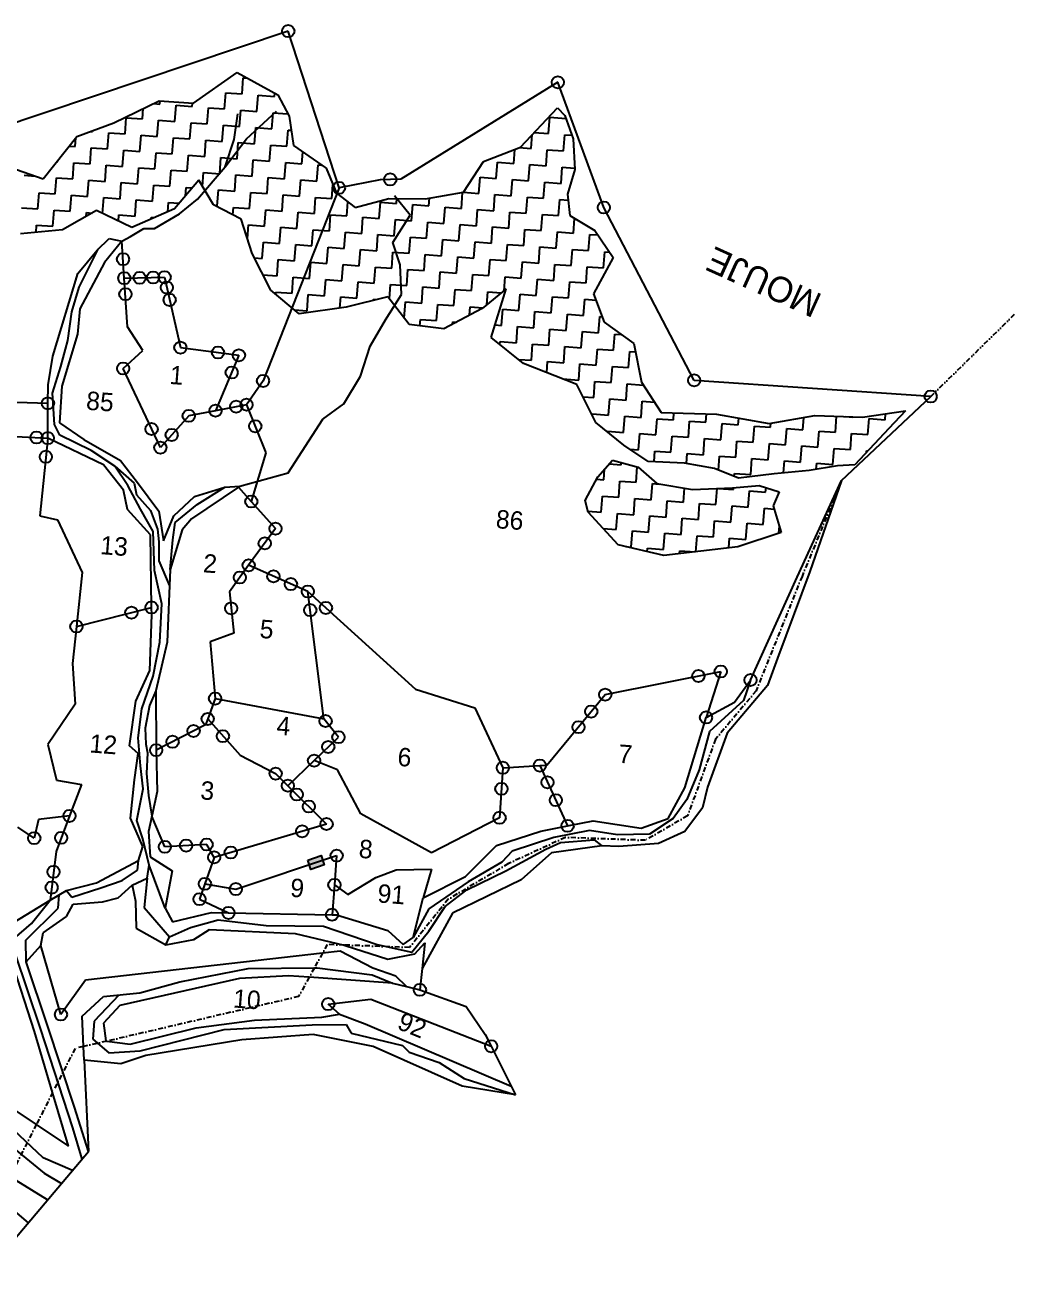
# Model space of a CAD drawing. Header units: metres. Extents: x 305256 to 309406, y 1922831 to 1926292.
# Drawn here: x 308402 to 309406, y 1923009 to 1924275 of the extents above; entities that cross this region are included whole.
import ezdxf

# ---------------------------------------------------------------- set-up
doc = ezdxf.new("R2010")
doc.units = ezdxf.units.M
doc.linetypes.add('DASHDOT', pattern=[1, 0.5, -0.25, 0, -0.25])
doc.linetypes.add('DIVIDE', pattern=[1.25, 0.5, -0.25, 0, -0.25, 0, -0.25])
for name, color, linetype in [('LINE_WATER', 4, 'Continuous'), ('OFF', 1, 'Continuous'), ('POLY_HATCH', 12, 'Continuous'), ('POLY_PARCEL', 6, 'Continuous'), ('POLY_WATER', 4, 'Continuous'), ('TEXT_MAPOUT', 7, 'Continuous'), ('TEXT_PARCEL', 7, 'Continuous'), ('V_BOUND_LINE', 7, 'Continuous'), ('V_BOUND_STREAM_LINE', 7, 'DASHDOT'), ('V_DIVIDE_LINE', 7, 'DIVIDE')]:
    doc.layers.add(name, color=color, linetype=linetype)
doc.styles.add('TEXT_MAP', font='')
doc.styles.get('TEXT_MAP').set_extended_font_data('Kruti Dev 050')

msp = doc.modelspace()

# ---------------------------------------------------------------- hatches: boundary and pattern name
msp.add_hatch(color=256).paths.add_polyline_path([(308705.4, 1923422.3), (308702.2, 1923431.8), (308688.5, 1923427.2), (308691.7, 1923417.7)])

# ---------------------------------------------------------------- linework, layer by layer
msp.add_lwpolyline([(308688.5, 1923427.2), (308702.2, 1923431.8), (308705.4, 1923422.3), (308691.7, 1923417.7)], close=True)
for centre in [(308668.8, 1924268.4), (308942.4, 1924216.4), (308720.3, 1924109.3), (308772.3, 1924117.9), (308989.1, 1924089.4), (308501.1, 1924036.9), (308518, 1924018), (308531.6, 1924018.3), (308543.3, 1924018.6), (308502.4, 1924017.7), (308545.6, 1924008.2), (308503.5, 1924001.5), (308548.4, 1923995.6), (308559.3, 1923947.2), (308597.5, 1923942.2), (308618.7, 1923939.4), (308501.3, 1923926), (308611.4, 1923922), (308643.2, 1923913.4), (309080.8, 1923914), (309320.8, 1923897.6), (308424.9, 1923890.7), (308595, 1923883.2), (308616, 1923887.3), (308626.4, 1923889.3), (308567.8, 1923878), (308635.3, 1923867.4), (308413.3, 1923856), (308424.7, 1923855.4), (308530.1, 1923864.6), (308550.5, 1923858.6), (308539, 1923845.7), (308422.8, 1923836.5), (308631.3, 1923791.1), (308655.8, 1923763.5), (308644.9, 1923748.6), (308628.6, 1923726.3), (308653.7, 1923715.1), (308619.6, 1923713.9), (308671.5, 1923707.3), (308688.7, 1923699.7), (308509.6, 1923678.3), (308530.1, 1923683.6), (308610.8, 1923682.7), (308691.1, 1923680.9), (308707, 1923683.1), (308453.8, 1923664.2), (309085, 1923614), (309107.7, 1923618.5), (309137.9, 1923609.9), (308594.5, 1923591.1), (308990.5, 1923595.1), (308976.3, 1923577.9), (308587, 1923570.4), (308706.7, 1923568.3), (309092.8, 1923572), (308572.7, 1923558.2), (308602.5, 1923553), (308719.7, 1923551.9), (308963.3, 1923562.1), (308534.7, 1923538.8), (308551.4, 1923547.3), (308709.4, 1923542), (308695, 1923528.1), (308656, 1923514.9), (308886.5, 1923520.9), (308924.1, 1923523.1), (308668.4, 1923502.7), (308885.1, 1923499.5), (308931.9, 1923506.1), (308677.4, 1923493.8), (308940.3, 1923488), (308689.7, 1923481.6), (308446.8, 1923472), (308707.7, 1923463.8), (308883.3, 1923470.2), (308952.3, 1923461.9), (308411, 1923449.4), (308438.3, 1923449.8), (308683, 1923456.4), (308543.5, 1923440.6), (308565.1, 1923441.9), (308586, 1923443), (308593.6, 1923430), (308610.4, 1923434.9), (308717.9, 1923431.7), (308430.6, 1923415.3), (308428.7, 1923399.3), (308584.2, 1923403.1), (308715.6, 1923402.1), (308578.7, 1923387.6), (308615.6, 1923397.8), (308608.2, 1923373.6), (308713.2, 1923371.8), (308802.4, 1923295.5), (308709.4, 1923281.1), (308438.1, 1923270.5), (308874.7, 1923238.3)]:
    msp.add_circle(centre, 6.19)
at = {"layer": 'LINE_WATER'}
for p, q in [((308613.8, 1924158.5), (308617.6, 1924184.4)), ((308626.5, 1924159.1), (308657, 1924187.3)), ((308604.7, 1924130.8), (308626.5, 1924159.1)), ((308604.7, 1924130.8), (308613.8, 1924158.5)), ((308576.7, 1924098), (308604.7, 1924130.8)), ((308792.5, 1924081.7), (308776.7, 1924101.2)), ((308558.4, 1924083.1), (308576.7, 1924098)), ((308533, 1924068.2), (308558.4, 1924083.1)), ((308774.9, 1924053.9), (308792.5, 1924081.7)), ((308508.7, 1924059.8), (308522.3, 1924068.2)), ((308522.3, 1924068.2), (308533, 1924068.2)), ((308499.9, 1924055.2), (308508.7, 1924059.8)), ((308782.5, 1924031.2), (308774.9, 1924053.9)), ((308456.5, 1924008.4), (308475.7, 1924047)), ((308783.6, 1924001), (308782.5, 1924031.2)), ((308449.3, 1923983.4), (308456.5, 1924008.4)), ((308767.6, 1923975.3), (308783.6, 1924001)), ((308445.2, 1923954.3), (308449.3, 1923983.4)), ((308752, 1923948.8), (308767.6, 1923975.3)), ((308437.9, 1923928), (308445.2, 1923954.3)), ((308742.2, 1923918.1), (308752, 1923948.8)), ((308429.6, 1923901.1), (308437.9, 1923928)), ((308725.3, 1923890), (308742.2, 1923918.1)), ((308431.5, 1923869.3), (308429.6, 1923901.1)), ((308703.8, 1923874.7), (308725.3, 1923890)), ((308668.7, 1923820.1), (308703.8, 1923874.7)), ((308437, 1923858.3), (308431.5, 1923869.3)), ((308468.9, 1923842.9), (308437, 1923858.3)), ((308492.7, 1923826.8), (308468.9, 1923842.9)), ((308506.1, 1923807.3), (308492.7, 1923826.8)), ((308492.7, 1923826.8), (308512.3, 1923809.5)), ((308512.3, 1923809.5), (308514.9, 1923797.8)), ((308619.6, 1923806.6), (308668.7, 1923820.1)), ((308518.8, 1923783.2), (308506.1, 1923807.3)), ((308514.9, 1923797.8), (308529, 1923781.9)), ((308576.5, 1923788.1), (308604.5, 1923805.7)), ((308554.1, 1923769.9), (308576.5, 1923788.1)), ((308531.6, 1923760.5), (308518.8, 1923783.2)), ((308529, 1923781.9), (308536, 1923763.1)), ((308533, 1923721.1), (308531.6, 1923760.5)), ((308536, 1923763.1), (308537.3, 1923750.3)), ((308551.7, 1923752), (308554.1, 1923769.9)), ((308537.3, 1923750.3), (308537.3, 1923731)), ((308549, 1923722.1), (308551.7, 1923752)), ((308540.5, 1923687.2), (308533, 1923721.1)), ((308537.3, 1923731), (308548.3, 1923705.5)), ((308538.4, 1923648.2), (308540.5, 1923687.2)), ((308531.6, 1923613.9), (308538.4, 1923648.2)), ((308520.2, 1923580.8), (308531.6, 1923613.9)), ((309137.9, 1923609.9), (309130.7, 1923589.1)), ((308534.4, 1923598.8), (308527.8, 1923584.1)), ((308527.8, 1923584.1), (308523.4, 1923561.2)), ((309130.7, 1923589.1), (309096.4, 1923557.8)), ((308516.3, 1923551.4), (308520.2, 1923580.8)), ((308523.4, 1923561.2), (308524.4, 1923544.9)), ((309096.4, 1923557.8), (309085.8, 1923518.7)), ((308518.7, 1923522.9), (308516.3, 1923551.4)), ((308524.4, 1923544.9), (308526.1, 1923535.9)), ((308526.1, 1923535.9), (308524.9, 1923515.1)), ((308521.5, 1923499.5), (308518.7, 1923522.9)), ((309085.8, 1923518.7), (309073.3, 1923488.6)), ((308524.9, 1923515.1), (308526.9, 1923492.7)), ((308515.1, 1923467.5), (308521.5, 1923499.5)), ((308526.9, 1923492.7), (308530.4, 1923471.7)), ((309073.3, 1923488.6), (309059.3, 1923469.5)), ((308521.3, 1923448.7), (308515.1, 1923467.5)), ((309059.3, 1923469.5), (309035.5, 1923453.4)), ((308974.5, 1923457.3), (308938.3, 1923450.2)), ((309002.8, 1923453), (308974.5, 1923457.3)), ((308527.6, 1923422.2), (308521.3, 1923448.7)), ((308938.3, 1923450.2), (308896.1, 1923436.1)), ((308930.2, 1923438.4), (308945.2, 1923445.1)), ((308945.2, 1923445.1), (308979.1, 1923447.6)), ((308979.1, 1923447.6), (308987, 1923441.7)), ((309035.5, 1923453.4), (309002.8, 1923453)), ((308896.1, 1923436.1), (308885.7, 1923425)), ((308889.6, 1923416.4), (308930.2, 1923438.4)), ((308500.2, 1923406.4), (308515.9, 1923417.1)), ((308515.9, 1923417.1), (308516.8, 1923426.9)), ((308525.6, 1923408.7), (308527.6, 1923422.2)), ((308543.8, 1923378.3), (308527.6, 1923422.2)), ((308885.7, 1923425), (308851.3, 1923405)), ((308478.7, 1923399), (308500.2, 1923406.4)), ((308510.5, 1923401.8), (308525.6, 1923408.7)), ((308525.6, 1923408.7), (308522.4, 1923379.1)), ((308851.3, 1923405), (308811.3, 1923377.8)), ((308850.1, 1923397), (308889.6, 1923416.4)), ((308435.2, 1923378.4), (308436.2, 1923391.9)), ((308443.6, 1923396.4), (308449.3, 1923389.6)), ((308449.3, 1923389.6), (308478.7, 1923399)), ((308828.1, 1923380), (308850.1, 1923397)), ((308408.3, 1923362.7), (308427.2, 1923386.4)), ((308522.4, 1923379.1), (308548.1, 1923349.5)), ((308811.3, 1923355), (308828.1, 1923380)), ((308402.4, 1923346.1), (308435.2, 1923378.4)), ((308569.5, 1923358.9), (308597.6, 1923366.6)), ((308597.6, 1923366.6), (308646.4, 1923360.7)), ((308811.3, 1923377.8), (308795.4, 1923348.7)), ((308390.5, 1923347.6), (308408.3, 1923362.7)), ((308548.1, 1923349.5), (308569.5, 1923358.9)), ((308646.4, 1923360.7), (308704.6, 1923360)), ((308704.6, 1923360), (308758.9, 1923341.4)), ((308794.3, 1923333.8), (308811.3, 1923355)), ((308402.8, 1923323.8), (308402.4, 1923346.1)), ((308544.5, 1923341.3), (308548.1, 1923349.5)), ((308758.9, 1923341.4), (308794.3, 1923333.8)), ((308417.2, 1923256.3), (308391.6, 1923332.9)), ((308402.8, 1923323.8), (308417.7, 1923340.7)), ((308424.4, 1923259.5), (308402.8, 1923323.8)), ((308496.8, 1923290.3), (308471.9, 1923263.9)), ((308450.3, 1923155.4), (308417.2, 1923256.3)), ((308452, 1923176.5), (308424.4, 1923259.5)), ((308471.9, 1923263.9), (308470.5, 1923245.4)), ((308518.5, 1923233.6), (308603.6, 1923255.2)), ((308603.6, 1923255.2), (308693.2, 1923260.2)), ((308693.2, 1923260.2), (308727.6, 1923260.3)), ((308727.6, 1923260.3), (308732.6, 1923251.6)), ((308470.5, 1923245.4), (308486.7, 1923231.7)), ((308732.6, 1923251.6), (308784.7, 1923239)), ((308486.7, 1923231.7), (308518.5, 1923233.6)), ((308784.7, 1923239), (308791.6, 1923232.3)), ((308791.6, 1923232.3), (308821.8, 1923221.7)), ((308821.8, 1923221.7), (308847.2, 1923205.7)), ((308847.2, 1923205.7), (308899.5, 1923189.1)), ((308466.2, 1923131.5), (308452, 1923176.5)), ((308420, 1923125), (308366.5, 1923175.3)), ((308459.7, 1923123.9), (308450.3, 1923155.4)), ((308383.9, 1923139.9), (308420.9, 1923109.6)), ((308322.8, 1923128.6), (308404.7, 1923059.2)), ((308424.5, 1923082.5), (308362.7, 1923120.6)), ((308449.8, 1923112.2), (308420, 1923125)), ((308420.9, 1923109.6), (308438.5, 1923099))]:
    msp.add_line(p, q, dxfattribs=at)
at = {"layer": 'OFF'}
for p, q in [((308594.5, 1923591.1), (308705, 1923570.5)), ((308461.6, 1923224.1), (308466.2, 1923131.5)), ((308362.1, 1923009.2), (308466.2, 1923131.5))]:
    msp.add_line(p, q, dxfattribs=at)
at = {"layer": 'POLY_HATCH'}
for p, q in [((308572.6, 1924195.2), (308617.1, 1924226.2)), ((308617.1, 1924226.2), (308658.2, 1924203.6)), ((308658.2, 1924203.6), (308669.7, 1924181.9)), ((308491.8, 1924175.2), (308537.7, 1924197.5)), ((308537.7, 1924197.5), (308572.6, 1924195.2)), ((308904.5, 1924150.7), (308941.9, 1924190.6)), ((308941.9, 1924190.6), (308949.4, 1924182.6)), ((308669.7, 1924181.9), (308674.1, 1924152.2)), ((308949.4, 1924182.6), (308957.9, 1924159)), ((308454.3, 1924161.4), (308491.8, 1924175.2)), ((308420.2, 1924118.4), (308454.3, 1924161.4)), ((308674.1, 1924152.2), (308694, 1924138.3)), ((308957.9, 1924159), (308959.5, 1924128.1)), ((308694, 1924138.3), (308707.1, 1924129.2)), ((308867, 1924136.2), (308904.5, 1924150.7)), ((308392.9, 1924127.9), (308420.2, 1924118.4)), ((308707.1, 1924129.2), (308717.6, 1924104)), ((308846.5, 1924104.8), (308867, 1924136.2)), ((308959.5, 1924128.1), (308952.2, 1924102.8)), ((308578, 1924117), (308553.5, 1924088.1)), ((308592.8, 1924092.2), (308578, 1924117)), ((308717.6, 1924104), (308736.7, 1924089.5)), ((308808.1, 1924098.2), (308846.5, 1924104.8)), ((308952.2, 1924102.8), (308954.5, 1924081.1)), ((308553.5, 1924088.1), (308509.9, 1924069.1)), ((308621.1, 1924077.7), (308592.8, 1924092.2)), ((308736.7, 1924089.5), (308771, 1924098.5)), ((308771, 1924098.5), (308808.1, 1924098.2)), ((308474.1, 1924086.4), (308439.6, 1924066.7)), ((308509.9, 1924069.1), (308474.1, 1924086.4)), ((308632.2, 1924042.6), (308621.1, 1924077.7)), ((308954.5, 1924081.1), (308979.9, 1924066)), ((308439.6, 1924066.7), (308397.2, 1924062.5)), ((308979.9, 1924066), (308998.4, 1924038.5)), ((308651, 1924005.4), (308632.2, 1924042.6)), ((308998.4, 1924038.5), (308978.6, 1924001.8)), ((308680, 1923981.6), (308651, 1924005.4)), ((308769.8, 1923998.9), (308727.6, 1923988.3)), ((308791.4, 1923970.7), (308769.8, 1923998.9)), ((308890.1, 1924006.8), (308865.6, 1923987)), ((308874.7, 1923957.4), (308890.1, 1924006.8)), ((308978.6, 1924001.8), (308989.5, 1923973.1)), ((308727.6, 1923988.3), (308680, 1923981.6)), ((308865.6, 1923987), (308826.8, 1923966.3)), ((308826.8, 1923966.3), (308791.4, 1923970.7)), ((308989.5, 1923973.1), (309019.4, 1923951.4)), ((308907.7, 1923931.2), (308874.7, 1923957.4)), ((309019.4, 1923951.4), (309027.4, 1923912.2)), ((308961.7, 1923909.8), (308907.7, 1923931.2)), ((309027.4, 1923912.2), (309047.4, 1923881.3)), ((308981.1, 1923871.2), (308961.7, 1923909.8)), ((309047.4, 1923881.3), (309103.5, 1923879.6)), ((309103.5, 1923879.6), (309157, 1923870.2)), ((309157, 1923870.2), (309203.3, 1923878.4)), ((309203.3, 1923878.4), (309251.6, 1923876.5)), ((309251.6, 1923876.5), (309295.3, 1923883.1)), ((309295.3, 1923883.1), (309278.4, 1923865.3)), ((309009.4, 1923848.1), (308981.1, 1923871.2)), ((309278.4, 1923865.3), (309243.7, 1923828.3)), ((309034, 1923831.8), (309009.4, 1923848.1)), ((308982.9, 1923816.2), (308998, 1923833.1)), ((308998, 1923833.1), (309024, 1923825.8)), ((309024, 1923825.8), (309042.9, 1923809.2)), ((309071.1, 1923830), (309034, 1923831.8)), ((309101.5, 1923824.6), (309071.1, 1923830)), ((309125.9, 1923814.6), (309101.5, 1923824.6)), ((309197.3, 1923822.6), (309162, 1923819.3)), ((309226.3, 1923827.1), (309197.3, 1923822.6)), ((309243.7, 1923828.3), (309226.3, 1923827.1)), ((308970.1, 1923792.1), (308982.9, 1923816.2)), ((309042.9, 1923809.2), (309079, 1923803.3)), ((309162, 1923819.3), (309125.9, 1923814.6)), ((309079, 1923803.3), (309119.8, 1923804.8)), ((309119.8, 1923804.8), (309146.6, 1923807.4)), ((309146.6, 1923807.4), (309166.9, 1923801)), ((309166.9, 1923801), (309160.9, 1923786.8)), ((309166.9, 1923801), (309166.9, 1923801)), ((308973.1, 1923780.2), (308970.1, 1923792.1)), ((309160.9, 1923786.8), (309169.1, 1923759.7)), ((309003.6, 1923747.1), (308973.1, 1923780.2)), ((309169.1, 1923759.7), (309125.2, 1923745)), ((309049.8, 1923736.2), (309003.6, 1923747.1)), ((309125.2, 1923745), (309049.8, 1923736.2))]:
    msp.add_line(p, q, dxfattribs=at)
at = {"layer": 'POLY_HATCH', "linetype": 'Continuous'}
for p, q in [((308621.9, 1924204.6), (308623.1, 1924221)), ((308623.1, 1924221), (308627, 1924220.7)), ((308604.2, 1924189.4), (308605.4, 1924205.8)), ((308605.4, 1924205.8), (308621.9, 1924204.6)), ((308637, 1924186.9), (308638.3, 1924203.3)), ((308638.3, 1924203.3), (308654.7, 1924202.1)), ((308654.7, 1924202.1), (308655, 1924205.4)), ((308520.7, 1924179.2), (308521.5, 1924189.7)), ((308532.2, 1924194.8), (308538.4, 1924194.3)), ((308538.4, 1924194.3), (308538.7, 1924197.5)), ((308553.6, 1924176.7), (308554.9, 1924193.1)), ((308554.9, 1924193.1), (308571.3, 1924191.9)), ((308571.3, 1924191.9), (308571.6, 1924195.3)), ((308586.5, 1924174.2), (308587.7, 1924190.6)), ((308587.7, 1924190.6), (308604.2, 1924189.4)), ((308503.1, 1924164), (308504.3, 1924180.4)), ((308504.3, 1924180.4), (308520.7, 1924179.2)), ((308535.9, 1924161.5), (308537.2, 1924177.9)), ((308537.2, 1924177.9), (308553.6, 1924176.7)), ((308619.4, 1924171.7), (308620.6, 1924188.1)), ((308620.6, 1924188.1), (308637, 1924186.9)), ((308652.2, 1924169.2), (308653.5, 1924185.6)), ((308653.5, 1924185.6), (308668.3, 1924184.5)), ((308932.9, 1924164.5), (308934.2, 1924180.9)), ((308934.2, 1924180.9), (308950.5, 1924179.7)), ((308468.4, 1924166.6), (308470.2, 1924166.5)), ((308470.2, 1924166.5), (308470.3, 1924167.3)), ((308485.4, 1924148.8), (308486.6, 1924165.2)), ((308486.6, 1924165.2), (308503.1, 1924164)), ((308568.8, 1924159), (308570.1, 1924175.4)), ((308570.1, 1924175.4), (308586.5, 1924174.2)), ((308601.7, 1924156.5), (308602.9, 1924172.9)), ((308602.9, 1924172.9), (308619.4, 1924171.7)), ((308634.6, 1924154), (308635.8, 1924170.4)), ((308635.8, 1924170.4), (308652.2, 1924169.2)), ((308667.4, 1924151.5), (308668.7, 1924168)), ((308668.7, 1924168), (308671.8, 1924167.7)), ((308918.5, 1924165.6), (308932.9, 1924164.5)), ((308446.6, 1924151.7), (308452.5, 1924151.3)), ((308452.5, 1924151.3), (308453.2, 1924160)), ((308518.3, 1924146.3), (308519.5, 1924162.7)), ((308519.5, 1924162.7), (308535.9, 1924161.5)), ((308551.1, 1924143.8), (308552.4, 1924160.2)), ((308552.4, 1924160.2), (308568.8, 1924159)), ((308584, 1924141.3), (308585.2, 1924157.7)), ((308585.2, 1924157.7), (308601.7, 1924156.5)), ((308616.9, 1924138.8), (308618.1, 1924155.3)), ((308618.1, 1924155.3), (308634.6, 1924154)), ((308649.8, 1924136.3), (308651, 1924152.8)), ((308651, 1924152.8), (308667.4, 1924151.5)), ((308915.2, 1924149.3), (308916.3, 1924163.3)), ((308948.1, 1924146.8), (308949.4, 1924163.2)), ((308949.4, 1924163.2), (308956.6, 1924162.7)), ((308467.7, 1924133.6), (308468.9, 1924150)), ((308468.9, 1924150), (308485.4, 1924148.8)), ((308500.6, 1924131.1), (308501.8, 1924147.5)), ((308501.8, 1924147.5), (308518.3, 1924146.3)), ((308533.4, 1924128.6), (308534.7, 1924145)), ((308534.7, 1924145), (308551.1, 1924143.8)), ((308566.3, 1924126.1), (308567.6, 1924142.5)), ((308567.6, 1924142.5), (308584, 1924141.3)), ((308599.2, 1924123.6), (308600.4, 1924140.1)), ((308600.4, 1924140.1), (308616.9, 1924138.8)), ((308682.6, 1924133.8), (308683.5, 1924145.6)), ((308897.6, 1924134.1), (308898.6, 1924148.4)), ((308903.3, 1924150.2), (308915.2, 1924149.3)), ((308930.4, 1924131.6), (308931.7, 1924148)), ((308931.7, 1924148), (308948.1, 1924146.8)), ((308434.2, 1924136.1), (308434.8, 1924136.1)), ((308434.8, 1924136.1), (308434.9, 1924136.9)), ((308450, 1924118.4), (308451.3, 1924134.8)), ((308451.3, 1924134.8), (308467.7, 1924133.6)), ((308482.9, 1924115.9), (308484.1, 1924132.3)), ((308484.1, 1924132.3), (308500.6, 1924131.1)), ((308515.8, 1924113.4), (308517, 1924129.8)), ((308517, 1924129.8), (308533.4, 1924128.6)), ((308548.6, 1924110.9), (308549.9, 1924127.4)), ((308549.9, 1924127.4), (308566.3, 1924126.1)), ((308632.1, 1924121.1), (308633.3, 1924137.6)), ((308633.3, 1924137.6), (308649.8, 1924136.3)), ((308664.9, 1924118.6), (308666.2, 1924135.1)), ((308666.2, 1924135.1), (308682.6, 1924133.8)), ((308697.8, 1924116.2), (308699.1, 1924132.6)), ((308699.1, 1924132.6), (308702.6, 1924132.3)), ((308879.9, 1924118.9), (308881.1, 1924135.3)), ((308881.1, 1924135.3), (308897.6, 1924134.1)), ((308912.7, 1924116.4), (308914, 1924132.9)), ((308914, 1924132.9), (308930.4, 1924131.6)), ((308945.6, 1924113.9), (308946.9, 1924130.4)), ((308946.9, 1924130.4), (308959.4, 1924129.4)), ((308400.7, 1924122.1), (308411.9, 1924121.3)), ((308432.3, 1924103.2), (308433.6, 1924119.6)), ((308433.6, 1924119.6), (308450, 1924118.4)), ((308465.2, 1924100.7), (308466.5, 1924117.1)), ((308466.5, 1924117.1), (308482.9, 1924115.9)), ((308498.1, 1924098.2), (308499.3, 1924114.7)), ((308499.3, 1924114.7), (308515.8, 1924113.4)), ((308581.7, 1924110.8), (308582.8, 1924124.9)), ((308582.8, 1924124.9), (308599.2, 1924123.6)), ((308614.4, 1924105.9), (308615.6, 1924122.4)), ((308615.6, 1924122.4), (308632.1, 1924121.1)), ((308647.3, 1924103.5), (308648.5, 1924119.9)), ((308648.5, 1924119.9), (308664.9, 1924118.6)), ((308680.1, 1924101), (308681.4, 1924117.4)), ((308681.4, 1924117.4), (308697.8, 1924116.2)), ((308862.2, 1924103.7), (308863.4, 1924120.1)), ((308863.4, 1924120.1), (308879.9, 1924118.9)), ((308895.1, 1924101.2), (308896.3, 1924117.7)), ((308896.3, 1924117.7), (308912.7, 1924116.4)), ((308927.9, 1924098.7), (308929.2, 1924115.2)), ((308929.2, 1924115.2), (308945.6, 1924113.9)), ((308414.7, 1924088), (308415.9, 1924104.4)), ((308415.9, 1924104.4), (308432.3, 1924103.2)), ((308447.5, 1924085.5), (308448.8, 1924101.9)), ((308448.8, 1924101.9), (308465.2, 1924100.7)), ((308531, 1924095.7), (308532.2, 1924112.2)), ((308532.2, 1924112.2), (308548.6, 1924110.9)), ((308564.4, 1924101), (308565.1, 1924109.7)), ((308565.1, 1924109.7), (308571.4, 1924109.2)), ((308596.7, 1924090.7), (308598, 1924107.2)), ((308598, 1924107.2), (308614.4, 1924105.9)), ((308629.6, 1924088.3), (308630.8, 1924104.7)), ((308630.8, 1924104.7), (308647.3, 1924103.5)), ((308662.5, 1924085.8), (308663.7, 1924102.2)), ((308663.7, 1924102.2), (308680.1, 1924101)), ((308713, 1924098.5), (308714.1, 1924112.4)), ((308844.5, 1924088.5), (308845.7, 1924104.7)), ((308846.6, 1924104.9), (308862.2, 1924103.7)), ((308877.4, 1924086), (308878.6, 1924102.5)), ((308878.6, 1924102.5), (308895.1, 1924101.2)), ((308398.2, 1924089.2), (308414.7, 1924088)), ((308480.4, 1924083.3), (308481.6, 1924099.5)), ((308481.6, 1924099.5), (308498.1, 1924098.2)), ((308513.3, 1924080.5), (308514.5, 1924097)), ((308514.5, 1924097), (308531, 1924095.7)), ((308546.7, 1924085.1), (308547.4, 1924094.5)), ((308547.4, 1924094.5), (308558.2, 1924093.7)), ((308595.5, 1924090.8), (308596.7, 1924090.7)), ((308612.6, 1924082.1), (308613.1, 1924089.5)), ((308613.1, 1924089.5), (308629.6, 1924088.3)), ((308695.3, 1924083.3), (308696.6, 1924099.7)), ((308696.6, 1924099.7), (308713, 1924098.5)), ((308728.2, 1924080.8), (308729.3, 1924095.1)), ((308761.1, 1924078.3), (308762.3, 1924094.7)), ((308762.3, 1924094.7), (308778.8, 1924093.5)), ((308778.8, 1924093.5), (308779.1, 1924098.5)), ((308794, 1924075.8), (308795.2, 1924092.3)), ((308795.2, 1924092.3), (308811.6, 1924091)), ((308811.6, 1924091), (308812.2, 1924098.9)), ((308826.8, 1924073.3), (308828.1, 1924089.8)), ((308828.1, 1924089.8), (308844.5, 1924088.5)), ((308910.3, 1924083.5), (308911.5, 1924100)), ((308911.5, 1924100), (308927.9, 1924098.7)), ((308943.1, 1924081.1), (308944.4, 1924097.5)), ((308944.4, 1924097.5), (308952.9, 1924096.8)), ((308429.8, 1924070.3), (308431.1, 1924086.8)), ((308431.1, 1924086.8), (308447.5, 1924085.5)), ((308463.7, 1924080.4), (308464, 1924084.3)), ((308464, 1924084.3), (308469.7, 1924083.8)), ((308496.4, 1924075.6), (308496.8, 1924081.8)), ((308496.8, 1924081.8), (308513.3, 1924080.5)), ((308529.6, 1924077.7), (308529.7, 1924079.3)), ((308529.7, 1924079.3), (308532.7, 1924079.1)), ((308644.8, 1924070.6), (308646, 1924087)), ((308646, 1924087), (308662.5, 1924085.8)), ((308677.6, 1924068.1), (308678.9, 1924084.5)), ((308678.9, 1924084.5), (308695.3, 1924083.3)), ((308710.5, 1924065.6), (308711.8, 1924082)), ((308711.8, 1924082), (308728.2, 1924080.8)), ((308743.4, 1924063.1), (308744.6, 1924079.5)), ((308744.6, 1924079.5), (308761.1, 1924078.3)), ((308776.3, 1924060.6), (308777.5, 1924077.1)), ((308777.5, 1924077.1), (308794, 1924075.8)), ((308859.7, 1924070.8), (308860.9, 1924087.3)), ((308860.9, 1924087.3), (308877.4, 1924086)), ((308892.6, 1924068.3), (308893.8, 1924084.8)), ((308893.8, 1924084.8), (308910.3, 1924083.5)), ((308925.5, 1924065.9), (308926.7, 1924082.3)), ((308926.7, 1924082.3), (308943.1, 1924081.1)), ((308958.3, 1924063.4), (308959.4, 1924078.2)), ((308412.8, 1924064), (308413.4, 1924071.6)), ((308413.4, 1924071.6), (308429.8, 1924070.3)), ((308627.3, 1924058), (308628.3, 1924071.8)), ((308628.3, 1924071.8), (308644.8, 1924070.6)), ((308660, 1924052.9), (308661.2, 1924069.3)), ((308661.2, 1924069.3), (308677.6, 1924068.1)), ((308692.8, 1924050.4), (308694.1, 1924066.8)), ((308694.1, 1924066.8), (308710.5, 1924065.6)), ((308725.7, 1924047.9), (308727, 1924064.4)), ((308727, 1924064.4), (308743.4, 1924063.1)), ((308809.1, 1924058.1), (308810.4, 1924074.6)), ((308810.4, 1924074.6), (308826.8, 1924073.3)), ((308842, 1924055.6), (308843.3, 1924072.1)), ((308843.3, 1924072.1), (308859.7, 1924070.8)), ((308874.9, 1924053.2), (308876.1, 1924069.6)), ((308876.1, 1924069.6), (308892.6, 1924068.3)), ((308907.8, 1924050.7), (308909, 1924067.1)), ((308909, 1924067.1), (308925.5, 1924065.9)), ((308940.6, 1924048.2), (308941.9, 1924064.6)), ((308941.9, 1924064.6), (308958.3, 1924063.4)), ((308642.3, 1924037.7), (308643.5, 1924054.1)), ((308643.5, 1924054.1), (308660, 1924052.9)), ((308675.2, 1924035.2), (308676.4, 1924051.7)), ((308676.4, 1924051.7), (308692.8, 1924050.4)), ((308758.6, 1924045.4), (308759.8, 1924061.9)), ((308759.8, 1924061.9), (308776.3, 1924060.6)), ((308791.5, 1924042.9), (308792.7, 1924059.4)), ((308792.7, 1924059.4), (308809.1, 1924058.1)), ((308824.3, 1924040.4), (308825.6, 1924056.9)), ((308825.6, 1924056.9), (308842, 1924055.6)), ((308857.2, 1924038), (308858.5, 1924054.4)), ((308858.5, 1924054.4), (308874.9, 1924053.2)), ((308890.1, 1924035.5), (308891.3, 1924051.9)), ((308891.3, 1924051.9), (308907.8, 1924050.7)), ((308973.5, 1924045.7), (308974.8, 1924062.1)), ((308974.8, 1924062.1), (308983, 1924061.5)), ((308634.4, 1924038.3), (308642.3, 1924037.7)), ((308708, 1924032.7), (308709.3, 1924049.2)), ((308709.3, 1924049.2), (308725.7, 1924047.9)), ((308740.9, 1924030.2), (308742.2, 1924046.7)), ((308742.2, 1924046.7), (308758.6, 1924045.4)), ((308773.8, 1924027.7), (308775, 1924044.2)), ((308775, 1924044.2), (308791.5, 1924042.9)), ((308806.7, 1924025.3), (308807.9, 1924041.7)), ((308807.9, 1924041.7), (308824.3, 1924040.4)), ((308839.5, 1924022.8), (308840.8, 1924039.2)), ((308840.8, 1924039.2), (308857.2, 1924038)), ((308923, 1924033), (308924.2, 1924049.4)), ((308924.2, 1924049.4), (308940.6, 1924048.2)), ((308955.8, 1924030.5), (308957.1, 1924046.9)), ((308957.1, 1924046.9), (308973.5, 1924045.7)), ((308988.7, 1924028), (308990, 1924044.4)), ((308990, 1924044.4), (308994.6, 1924044.1)), ((308657.5, 1924020), (308658.7, 1924036.5)), ((308658.7, 1924036.5), (308675.2, 1924035.2)), ((308690.4, 1924017.5), (308691.6, 1924034)), ((308691.6, 1924034), (308708, 1924032.7)), ((308723.2, 1924015), (308724.5, 1924031.5)), ((308724.5, 1924031.5), (308740.9, 1924030.2)), ((308756.1, 1924012.6), (308757.3, 1924029)), ((308757.3, 1924029), (308773.8, 1924027.7)), ((308789, 1924010.1), (308790.2, 1924026.5)), ((308790.2, 1924026.5), (308806.7, 1924025.3)), ((308872.4, 1924020.3), (308873.7, 1924036.7)), ((308873.7, 1924036.7), (308890.1, 1924035.5)), ((308905.3, 1924017.8), (308906.5, 1924034.2)), ((308906.5, 1924034.2), (308923, 1924033)), ((308938.2, 1924015.3), (308939.4, 1924031.7)), ((308939.4, 1924031.7), (308955.8, 1924030.5)), ((308971, 1924012.8), (308972.3, 1924029.2)), ((308972.3, 1924029.2), (308988.7, 1924028)), ((308643.1, 1924021.1), (308657.5, 1924020)), ((308672.7, 1924002.3), (308673.9, 1924018.8)), ((308673.9, 1924018.8), (308690.4, 1924017.5)), ((308705.5, 1923999.8), (308706.8, 1924016.3)), ((308706.8, 1924016.3), (308723.2, 1924015)), ((308738.4, 1923997.4), (308739.7, 1924013.8)), ((308739.7, 1924013.8), (308756.1, 1924012.6)), ((308821.9, 1924007.6), (308823.1, 1924024)), ((308823.1, 1924024), (308839.5, 1924022.8)), ((308854.7, 1924005.1), (308856, 1924021.5)), ((308856, 1924021.5), (308872.4, 1924020.3)), ((308887.8, 1924004.9), (308888.8, 1924019)), ((308888.8, 1924019), (308905.3, 1924017.8)), ((308920.5, 1924000.1), (308921.7, 1924016.5)), ((308921.7, 1924016.5), (308938.2, 1924015.3)), ((308953.3, 1923997.6), (308954.6, 1924014.1)), ((308954.6, 1924014.1), (308971, 1924012.8)), ((308656.1, 1924001.3), (308656.2, 1924003.6)), ((308656.2, 1924003.6), (308672.7, 1924002.3)), ((308687.9, 1923984.7), (308689.1, 1924001.1)), ((308689.1, 1924001.1), (308705.5, 1923999.8)), ((308771.4, 1923996.8), (308772.5, 1924011.3)), ((308772.5, 1924011.3), (308789, 1924010.1)), ((308804.2, 1923992.4), (308805.4, 1924008.8)), ((308805.4, 1924008.8), (308821.9, 1924007.6)), ((308837, 1923989.9), (308838.3, 1924006.3)), ((308838.3, 1924006.3), (308854.7, 1924005.1)), ((308870.2, 1923990.7), (308871.2, 1924003.8)), ((308871.2, 1924003.8), (308885.1, 1924002.8)), ((308902.8, 1923984.9), (308904, 1924001.4)), ((308904, 1924001.4), (308920.5, 1924000.1)), ((308721.1, 1923987.4), (308722, 1923998.6)), ((308722, 1923998.6), (308738.4, 1923997.4)), ((308754.8, 1923995.1), (308754.9, 1923996.1)), ((308754.9, 1923996.1), (308757.8, 1923995.9)), ((308786.5, 1923977.2), (308787.7, 1923993.6)), ((308787.7, 1923993.6), (308804.2, 1923992.4)), ((308819.4, 1923974.7), (308820.6, 1923991.1)), ((308820.6, 1923991.1), (308837, 1923989.9)), ((308852.8, 1923980.2), (308853.5, 1923988.6)), ((308853.5, 1923988.6), (308866.4, 1923987.7)), ((308935.7, 1923982.4), (308936.9, 1923998.9)), ((308936.9, 1923998.9), (308953.3, 1923997.6)), ((308968.5, 1923979.9), (308969.8, 1923996.4)), ((308969.8, 1923996.4), (308981, 1923995.5)), ((308675.1, 1923985.6), (308687.9, 1923984.7)), ((308786.5, 1923977.2), (308786.5, 1923977.2)), ((308802.4, 1923969.4), (308802.9, 1923975.9)), ((308802.9, 1923975.9), (308819.4, 1923974.7)), ((308885.1, 1923969.7), (308886.4, 1923986.2)), ((308886.4, 1923986.2), (308902.8, 1923984.9)), ((308918, 1923967.2), (308919.2, 1923983.7)), ((308919.2, 1923983.7), (308935.7, 1923982.4)), ((308950.9, 1923964.7), (308952.1, 1923981.2)), ((308952.1, 1923981.2), (308968.5, 1923979.9)), ((308983.7, 1923962.3), (308985, 1923978.7)), ((308985, 1923978.7), (308987.4, 1923978.5)), ((308835.6, 1923971), (308835.8, 1923973.5)), ((308835.8, 1923973.5), (308839.7, 1923973.2)), ((308878.7, 1923970.2), (308885.1, 1923969.7)), ((308900.3, 1923952), (308901.5, 1923968.5)), ((308901.5, 1923968.5), (308918, 1923967.2)), ((308933.2, 1923949.6), (308934.4, 1923966)), ((308934.4, 1923966), (308950.9, 1923964.7)), ((308966.1, 1923947.1), (308967.3, 1923963.5)), ((308967.3, 1923963.5), (308983.7, 1923962.3)), ((308998.9, 1923944.6), (309000.2, 1923961)), ((309000.2, 1923961), (309006.8, 1923960.5)), ((308883.6, 1923950.3), (308883.9, 1923953.3)), ((308883.9, 1923953.3), (308900.3, 1923952)), ((308915.5, 1923934.4), (308916.7, 1923950.8)), ((308916.7, 1923950.8), (308933.2, 1923949.6)), ((308948.4, 1923931.9), (308949.6, 1923948.3)), ((308949.6, 1923948.3), (308966.1, 1923947.1)), ((308981.2, 1923929.4), (308982.5, 1923945.8)), ((308982.5, 1923945.8), (308998.9, 1923944.6)), ((309014.1, 1923926.9), (309015.4, 1923943.3)), ((309015.4, 1923943.3), (309021.1, 1923942.9)), ((308902.5, 1923935.3), (308915.5, 1923934.4)), ((308931.1, 1923921.9), (308931.9, 1923933.1)), ((308931.9, 1923933.1), (308948.4, 1923931.9)), ((308963.6, 1923914.2), (308964.8, 1923930.6)), ((308964.8, 1923930.6), (308981.2, 1923929.4)), ((308996.4, 1923911.7), (308997.7, 1923928.1)), ((308997.7, 1923928.1), (309014.1, 1923926.9)), ((308947.4, 1923915.4), (308963.6, 1923914.2)), ((308978.8, 1923896.5), (308980, 1923912.9)), ((308980, 1923912.9), (308996.4, 1923911.7)), ((309011.6, 1923894), (309012.9, 1923910.5)), ((309012.9, 1923910.5), (309029.3, 1923909.2)), ((309029.3, 1923909.2), (309029.3, 1923909.2)), ((308967.9, 1923897.3), (308978.8, 1923896.5)), ((308993.9, 1923878.8), (308995.2, 1923895.3)), ((308995.2, 1923895.3), (309011.6, 1923894)), ((309026.8, 1923876.3), (309028.1, 1923892.8)), ((309028.1, 1923892.8), (309040.6, 1923891.8)), ((308977.4, 1923878.5), (308977.5, 1923880.1)), ((308977.5, 1923880.1), (308993.9, 1923878.8)), ((309009.1, 1923861.1), (309010.4, 1923877.6)), ((309010.4, 1923877.6), (309026.8, 1923876.3)), ((309042, 1923858.7), (309043.3, 1923875.1)), ((309043.3, 1923875.1), (309059.7, 1923873.8)), ((309059.7, 1923873.8), (309060.2, 1923880.9)), ((309074.9, 1923856.2), (309076.1, 1923872.6)), ((309076.1, 1923872.6), (309092.6, 1923871.4)), ((309092.6, 1923871.4), (309093.2, 1923879.9)), ((309125.4, 1923868.9), (309126, 1923875.6)), ((309191.2, 1923863.9), (309192.1, 1923876.4)), ((309224.1, 1923861.4), (309225.3, 1923877.5)), ((309234.2, 1923877.2), (309241.8, 1923876.6)), ((309241.8, 1923876.6), (309241.8, 1923876.9)), ((309256.9, 1923858.9), (309258.2, 1923875.4)), ((309258.2, 1923875.4), (309274.6, 1923874.1)), ((309274.6, 1923874.1), (309275.1, 1923880)), ((308992.7, 1923862.4), (309009.1, 1923861.1)), ((308992.7, 1923861.8), (308992.7, 1923862.4)), ((309024.3, 1923843.5), (309025.6, 1923859.9)), ((309025.6, 1923859.9), (309042, 1923858.7)), ((309107.8, 1923853.7), (309109, 1923870.1)), ((309109, 1923870.1), (309125.4, 1923868.9)), ((309140.6, 1923851.2), (309141.9, 1923867.6)), ((309141.9, 1923867.6), (309158.3, 1923866.4)), ((309158.3, 1923866.4), (309158.6, 1923870.5)), ((309173.5, 1923848.7), (309174.8, 1923865.1)), ((309174.8, 1923865.1), (309191.2, 1923863.9)), ((309206.4, 1923846.2), (309207.6, 1923862.6)), ((309207.6, 1923862.6), (309224.1, 1923861.4)), ((309239.3, 1923843.7), (309240.5, 1923860.2)), ((309240.5, 1923860.2), (309256.9, 1923858.9)), ((309057.2, 1923841), (309058.5, 1923857.4)), ((309058.5, 1923857.4), (309074.9, 1923856.2)), ((309090.1, 1923838.5), (309091.3, 1923854.9)), ((309091.3, 1923854.9), (309107.8, 1923853.7)), ((309123, 1923836), (309124.2, 1923852.4)), ((309124.2, 1923852.4), (309140.6, 1923851.2)), ((309155.8, 1923833.5), (309157.1, 1923849.9)), ((309157.1, 1923849.9), (309173.5, 1923848.7)), ((309188.7, 1923831), (309190, 1923847.5)), ((309190, 1923847.5), (309206.4, 1923846.2)), ((309015.5, 1923844.1), (309024.3, 1923843.5)), ((309040, 1923831.5), (309040.8, 1923842.2)), ((309040.8, 1923842.2), (309057.2, 1923841)), ((309072.9, 1923829.7), (309073.6, 1923839.7)), ((309073.6, 1923839.7), (309090.1, 1923838.5)), ((309105.4, 1923822.9), (309106.5, 1923837.2)), ((309106.5, 1923837.2), (309123, 1923836)), ((309138.2, 1923818.3), (309139.4, 1923834.8)), ((309139.4, 1923834.8), (309155.8, 1923833.5)), ((309221.6, 1923828.5), (309222.8, 1923845)), ((309222.8, 1923845), (309239.3, 1923843.7)), ((309255.6, 1923840.9), (309255.7, 1923842.5)), ((309255.7, 1923842.5), (309256.9, 1923842.4)), ((308989, 1923813.1), (308989.8, 1923823.9)), ((308994.5, 1923829.2), (309006.7, 1923828.3)), ((309006.7, 1923828.3), (309006.8, 1923830.6)), ((309021.8, 1923810.6), (309023, 1923826.1)), ((309171.4, 1923820.2), (309172.3, 1923832.3)), ((309172.3, 1923832.3), (309188.7, 1923831)), ((309204.7, 1923823.8), (309205.1, 1923829.8)), ((309205.1, 1923829.8), (309221.6, 1923828.5)), ((308981.6, 1923813.6), (308989, 1923813.1)), ((309004.2, 1923795.4), (309005.4, 1923811.8)), ((309005.4, 1923811.8), (309021.8, 1923810.6)), ((309037, 1923792.9), (309038.3, 1923809.3)), ((309038.3, 1923809.3), (309045.1, 1923808.8)), ((309121.5, 1923816.4), (309121.7, 1923819.6)), ((309121.7, 1923819.6), (309138.2, 1923818.3)), ((308986.5, 1923780.2), (308987.7, 1923796.6)), ((308987.7, 1923796.6), (309004.2, 1923795.4)), ((309069.9, 1923790.4), (309071, 1923804.6)), ((309102.8, 1923787.9), (309104, 1923804.2)), ((309105.5, 1923804.3), (309120.5, 1923803.1)), ((309120.5, 1923803.1), (309120.6, 1923804.9)), ((309135.7, 1923785.4), (309136.9, 1923801.9)), ((309136.9, 1923801.9), (309153.3, 1923800.6)), ((309153.3, 1923800.6), (309153.7, 1923805.1)), ((309019.4, 1923777.7), (309020.6, 1923794.2)), ((309020.6, 1923794.2), (309037, 1923792.9)), ((309052.2, 1923775.2), (309053.5, 1923791.7)), ((309053.5, 1923791.7), (309069.9, 1923790.4)), ((309085.1, 1923772.7), (309086.3, 1923789.2)), ((309086.3, 1923789.2), (309102.8, 1923787.9)), ((309118, 1923770.2), (309119.2, 1923786.7)), ((309119.2, 1923786.7), (309135.7, 1923785.4)), ((309150.9, 1923767.8), (309152.1, 1923784.2)), ((309152.1, 1923784.2), (309161.9, 1923783.4)), ((308972.9, 1923781.2), (308986.5, 1923780.2)), ((309001.7, 1923762.5), (309002.9, 1923779)), ((309002.9, 1923779), (309019.4, 1923777.7)), ((309034.5, 1923760), (309035.8, 1923776.5)), ((309035.8, 1923776.5), (309052.2, 1923775.2)), ((309067.4, 1923757.5), (309068.7, 1923774)), ((309068.7, 1923774), (309085.1, 1923772.7)), ((309100.3, 1923755.1), (309101.5, 1923771.5)), ((309101.5, 1923771.5), (309118, 1923770.2)), ((308988.4, 1923763.5), (309001.7, 1923762.5)), ((309016.9, 1923744.8), (309018.1, 1923761.3)), ((309018.1, 1923761.3), (309034.5, 1923760)), ((309049.7, 1923742.4), (309051, 1923758.8)), ((309051, 1923758.8), (309067.4, 1923757.5)), ((309133.2, 1923752.6), (309134.4, 1923769)), ((309134.4, 1923769), (309150.9, 1923767.8)), ((309166.7, 1923758.9), (309167.2, 1923765.9)), ((309082.6, 1923740), (309083.9, 1923756.3)), ((309083.9, 1923756.3), (309100.3, 1923755.1)), ((309116, 1923743.9), (309116.7, 1923753.8)), ((309116.7, 1923753.8), (309133.2, 1923752.6)), ((309011.3, 1923745.3), (309016.9, 1923744.8)), ((309033, 1923740.1), (309033.3, 1923743.6)), ((309033.3, 1923743.6), (309049.7, 1923742.4)), ((309065.9, 1923738.1), (309066.2, 1923741.1)), ((309066.2, 1923741.1), (309081.9, 1923739.9))]:
    msp.add_line(p, q, dxfattribs=at)
at = {"layer": 'POLY_PARCEL'}
for p, q in [((308720.3, 1924109.3), (308643.2, 1923913.4)), ((308502.4, 1924017.7), (308499.9, 1924055.2)), ((308502.4, 1924017.7), (308543.3, 1924018.6)), ((308505.7, 1923968.2), (308502.4, 1924017.7)), ((308543.3, 1924018.6), (308559.3, 1923947.2)), ((308521.1, 1923944.2), (308505.7, 1923968.2)), ((308501.3, 1923926), (308521.1, 1923944.2)), ((308559.3, 1923947.2), (308618.7, 1923939.4)), ((308618.7, 1923939.4), (308595, 1923883.2)), ((308539, 1923845.7), (308501.3, 1923926)), ((308643.2, 1923913.4), (308626.4, 1923889.3)), ((308349.9, 1923893.5), (308424.9, 1923890.7)), ((308626.4, 1923889.3), (308595, 1923883.2)), ((308626.4, 1923889.3), (308646.2, 1923840.6)), ((308567.8, 1923878), (308539, 1923845.7)), ((308595, 1923883.2), (308567.8, 1923878)), ((308304.1, 1923861.7), (308424.7, 1923855.4)), ((308424.7, 1923855.4), (308416.8, 1923776.4)), ((308646.2, 1923840.6), (308631.3, 1923791.1)), ((308618.3, 1923805.7), (308631.3, 1923791.1)), ((308631.3, 1923791.1), (308655.8, 1923763.5)), ((308416.8, 1923776.4), (308434.7, 1923772.4)), ((308434.7, 1923772.4), (308459.7, 1923719)), ((308655.8, 1923763.5), (308628.6, 1923726.3)), ((308628.6, 1923726.3), (308609, 1923699.4)), ((308688.7, 1923699.7), (308628.6, 1923726.3)), ((308459.7, 1923719), (308453.8, 1923664.2)), ((308609, 1923699.4), (308613.6, 1923657.4)), ((308688.7, 1923699.7), (308797.9, 1923600.5)), ((308705, 1923570.5), (308688.7, 1923699.7)), ((308453.8, 1923664.2), (308530.1, 1923683.6)), ((308453.8, 1923664.2), (308449.8, 1923626.6)), ((308613.6, 1923657.4), (308589.7, 1923648.6)), ((308589.7, 1923648.6), (308594.5, 1923591.1)), ((308449.8, 1923626.6), (308452.6, 1923585.5)), ((308990.5, 1923595.1), (309107.7, 1923618.5)), ((309107.7, 1923618.5), (309092.8, 1923572)), ((308797.9, 1923600.5), (308858.3, 1923581.8)), ((308931.3, 1923523.5), (308990.5, 1923595.1)), ((308452.6, 1923585.5), (308424.7, 1923544.4)), ((308594.5, 1923591.1), (308587, 1923570.4)), ((308858.3, 1923581.8), (308886.5, 1923520.9)), ((308587, 1923570.4), (308584.8, 1923564.4)), ((308587, 1923570.4), (308619.9, 1923533.7)), ((308719.7, 1923551.9), (308705, 1923570.5)), ((308584.8, 1923564.4), (308534.7, 1923538.8)), ((308424.7, 1923544.4), (308433.6, 1923508.2)), ((308695, 1923528.1), (308719.7, 1923551.9)), ((308619.9, 1923533.7), (308656, 1923514.9)), ((308668.4, 1923502.7), (308695, 1923528.1)), ((308718.7, 1923518.7), (308695, 1923528.1)), ((308742.4, 1923474.1), (308718.7, 1923518.7)), ((308886.5, 1923520.9), (308883.3, 1923470.2)), ((308886.5, 1923520.9), (308924.1, 1923523.1)), ((308924.1, 1923523.1), (308931.3, 1923523.5)), ((308924.1, 1923523.1), (308952.3, 1923461.9)), ((308433.6, 1923508.2), (308459, 1923504)), ((308656, 1923514.9), (308668.4, 1923502.7)), ((308459, 1923504), (308446.8, 1923472)), ((308668.4, 1923502.7), (308707.7, 1923463.8)), ((308415.3, 1923468.4), (308411, 1923449.4)), ((308446.8, 1923472), (308415.3, 1923468.4)), ((308446.8, 1923472), (308433.1, 1923436)), ((308543.5, 1923440.6), (308530.4, 1923471.7)), ((308814.1, 1923434.6), (308742.4, 1923474.1)), ((308883.3, 1923470.2), (308814.1, 1923434.6)), ((308411, 1923449.4), (308394.4, 1923460.7)), ((308707.7, 1923463.8), (308593.6, 1923430)), ((308586, 1923443), (308543.5, 1923440.6)), ((308593.6, 1923430), (308586, 1923443)), ((308433.1, 1923436), (308427.2, 1923386.4)), ((308593.6, 1923430), (308584.2, 1923403.1)), ((308615.6, 1923397.8), (308717.9, 1923431.7)), ((308717.9, 1923431.7), (308715.6, 1923402.1)), ((308757.8, 1923409.4), (308778.3, 1923417.4)), ((308778.3, 1923417.4), (308814.2, 1923418.1)), ((308814.2, 1923418.1), (308805.8, 1923388.8)), ((308729.1, 1923392.3), (308757.8, 1923409.4)), ((308584.2, 1923403.1), (308578.7, 1923387.6)), ((308584.2, 1923403.1), (308615.6, 1923397.8)), ((308715.6, 1923402.1), (308713.2, 1923371.8)), ((308715.6, 1923402.1), (308729.1, 1923392.3)), ((308578.7, 1923387.6), (308608.2, 1923373.6)), ((308619.2, 1923306.9), (308498, 1923279.7)), ((308669.2, 1923309.9), (308619.2, 1923306.9)), ((308690.1, 1923308.4), (308669.2, 1923309.9)), ((308774.6, 1923302.2), (308690.1, 1923308.4)), ((308498, 1923279.7), (308481.2, 1923261.9)), ((308709.4, 1923281.1), (308752.5, 1923286)), ((308720.7, 1923271), (308709.4, 1923281.1)), ((308752.5, 1923286), (308874.7, 1923238.3)), ((308575.4, 1923257.1), (308634.4, 1923264.9)), ((308634.4, 1923264.9), (308703, 1923267.9)), ((308703, 1923267.9), (308720.7, 1923271)), ((308720.7, 1923271), (308746.7, 1923261.1)), ((308481.2, 1923261.9), (308483.8, 1923243.7)), ((308508.4, 1923240.5), (308575.4, 1923257.1)), ((308746.7, 1923261.1), (308895.1, 1923197.7)), ((308483.8, 1923243.7), (308484.6, 1923243.5)), ((308484.6, 1923243.5), (308508.4, 1923240.5))]:
    msp.add_line(p, q, dxfattribs=at)
at = {"layer": 'POLY_WATER'}
for p, q in [((308474.8, 1924046), (308487.1, 1924057.8)), ((308499.9, 1924055.2), (308482.4, 1924033.5)), ((308487.1, 1924057.8), (308499.9, 1924055.2)), ((308455.2, 1924022.5), (308474.8, 1924046)), ((308482.4, 1924033.5), (308457.1, 1923986.7)), ((308429.7, 1923938.4), (308455.2, 1924022.5)), ((308457.1, 1923986.7), (308454.9, 1923961)), ((308454.9, 1923961), (308439.1, 1923908.2)), ((308425.1, 1923909.6), (308429.7, 1923938.4)), ((308424.9, 1923890.7), (308425.1, 1923909.6)), ((308439.1, 1923908.2), (308436.5, 1923870.8)), ((308424.7, 1923855.4), (308424.9, 1923890.7)), ((308436.5, 1923870.8), (308461.2, 1923853.9)), ((308481.2, 1923828.3), (308424.7, 1923855.4)), ((308461.2, 1923853.9), (308498.5, 1923832.6)), ((308501.7, 1923802.6), (308481.2, 1923828.3)), ((308498.5, 1923832.6), (308515.8, 1923810.2)), ((308515.8, 1923810.2), (308537.3, 1923781.3)), ((309185.3, 1923714.4), (309230.4, 1923812.5)), ((309230.4, 1923812.5), (309198.2, 1923720.2)), ((308505.7, 1923783), (308501.7, 1923802.6)), ((308618.3, 1923805.7), (308570.7, 1923773.6)), ((308573.5, 1923796.2), (308604.5, 1923805.7)), ((308604.5, 1923805.7), (308619.6, 1923806.6)), ((308619.6, 1923806.6), (308618.3, 1923805.7)), ((308552.6, 1923776.5), (308573.5, 1923796.2)), ((308529, 1923757.3), (308505.7, 1923783)), ((308537.3, 1923781.3), (308542.3, 1923751.2)), ((308542.3, 1923751.2), (308552.6, 1923776.5)), ((308570.7, 1923773.6), (308561, 1923762.4)), ((308561, 1923762.4), (308549, 1923722.1)), ((308530.1, 1923683.6), (308529, 1923757.3)), ((308549, 1923722.1), (308546, 1923648.4)), ((309137.9, 1923609.9), (309185.3, 1923714.4)), ((309198.2, 1923720.2), (309165.4, 1923632.1)), ((308530.3, 1923676.2), (308530.1, 1923683.6)), ((308528.4, 1923619.6), (308530.3, 1923676.2)), ((308546, 1923648.4), (308534.4, 1923598.8)), ((309165.4, 1923632.1), (309155.1, 1923604.2)), ((308514, 1923588.3), (308528.4, 1923619.6)), ((309121.6, 1923587.4), (309137.9, 1923609.9)), ((308534.4, 1923598.8), (308534.7, 1923538.8)), ((309155.1, 1923604.2), (309114.1, 1923556)), ((308507.8, 1923543.3), (308514, 1923588.3)), ((309092.8, 1923572), (309121.6, 1923587.4)), ((309071.3, 1923500.5), (309092.8, 1923572)), ((309114.1, 1923556), (309094.3, 1923501.3)), ((308516.4, 1923535.5), (308507.8, 1923543.3)), ((308512.8, 1923508.8), (308516.4, 1923535.5)), ((308534.7, 1923538.8), (308535.9, 1923496.9)), ((308508.7, 1923469.7), (308512.8, 1923508.8)), ((308535.9, 1923496.9), (308530.4, 1923471.7)), ((309054.5, 1923469.4), (309071.3, 1923500.5)), ((309094.3, 1923501.3), (309089.3, 1923480.3)), ((309089.3, 1923480.3), (309071.2, 1923456.2)), ((308521.2, 1923441.1), (308508.7, 1923469.7)), ((308530.4, 1923471.7), (308527.1, 1923456.2)), ((309027, 1923459.7), (309054.5, 1923469.4)), ((308527.1, 1923456.2), (308528.6, 1923430.4)), ((308880, 1923441.9), (308925.2, 1923456.4)), ((308925.2, 1923456.4), (308952.3, 1923461.9)), ((308952.3, 1923461.9), (308978.1, 1923467.1)), ((308978.1, 1923467.1), (309027, 1923459.7)), ((309071.2, 1923456.2), (309044.4, 1923444)), ((309044.4, 1923444), (309004.4, 1923441)), ((308516.8, 1923426.9), (308521.2, 1923441.1)), ((308528.6, 1923430.4), (308550.9, 1923416.4)), ((308848.6, 1923410.6), (308880, 1923441.9)), ((308935.9, 1923434.4), (308905.1, 1923407.2)), ((308987, 1923441.7), (308935.9, 1923434.4)), ((309004.4, 1923441), (308987, 1923441.7)), ((308474.1, 1923404.2), (308516.8, 1923426.9)), ((308443.6, 1923396.4), (308474.1, 1923404.2)), ((308550.9, 1923416.4), (308543.8, 1923378.3)), ((308805.8, 1923388.8), (308848.6, 1923410.6)), ((308905.1, 1923407.2), (308835.5, 1923373.5)), ((308427.2, 1923386.4), (308443.6, 1923396.4)), ((308496.3, 1923388.8), (308510.5, 1923401.8)), ((308510.5, 1923401.8), (308513.6, 1923385.5)), ((308378.4, 1923356.7), (308427.2, 1923386.4)), ((308443.7, 1923370.1), (308450.5, 1923382.6)), ((308450.5, 1923382.6), (308480.2, 1923385)), ((308480.2, 1923385), (308496.3, 1923388.8)), ((308513.6, 1923385.5), (308514.6, 1923358.2)), ((308795.4, 1923348.7), (308805.8, 1923388.8)), ((308420.1, 1923353.5), (308443.7, 1923370.1)), ((308543.8, 1923378.3), (308551.3, 1923364.5)), ((308551.3, 1923364.5), (308591, 1923373.9)), ((308591, 1923373.9), (308608.2, 1923373.6)), ((308608.2, 1923373.6), (308713.2, 1923371.8)), ((308713.2, 1923371.8), (308717.6, 1923371.8)), ((308717.6, 1923371.8), (308769.8, 1923355.8)), ((308835.5, 1923373.5), (308804.6, 1923317.2)), ((308514.6, 1923358.2), (308544.5, 1923341.3)), ((308572.8, 1923346.6), (308588.7, 1923356.7)), ((308588.7, 1923356.7), (308675.9, 1923352.6)), ((308769.8, 1923355.8), (308785.5, 1923341.4)), ((308417.7, 1923340.7), (308420.1, 1923353.5)), ((308544.5, 1923341.3), (308572.8, 1923346.6)), ((308675.9, 1923352.6), (308725.5, 1923341)), ((308725.5, 1923341), (308726.6, 1923340.7)), ((308785.5, 1923341.4), (308795.4, 1923348.7)), ((308797.2, 1923332.1), (308807.4, 1923343.3)), ((308807.4, 1923343.3), (308804.6, 1923317.2)), ((308438.1, 1923270.5), (308417.7, 1923340.7)), ((308703.5, 1923332.7), (308463, 1923305.5)), ((308721.5, 1923334.8), (308703.5, 1923332.7)), ((308754.7, 1923317.6), (308721.5, 1923334.8)), ((308726.6, 1923340.7), (308770, 1923326.7)), ((308770, 1923326.7), (308797.2, 1923332.1)), ((308411.1, 1923253.2), (308387.1, 1923327.7)), ((308558.7, 1923303.7), (308628, 1923317.3)), ((308628, 1923317.3), (308695.3, 1923317.8)), ((308695.3, 1923317.8), (308698.1, 1923317.8)), ((308698.1, 1923317.8), (308754.1, 1923310.8)), ((308777.8, 1923309.3), (308754.7, 1923317.6)), ((308804.6, 1923317.2), (308802.4, 1923295.5)), ((308463, 1923305.5), (308438.1, 1923270.5)), ((308518.3, 1923292.6), (308558.7, 1923303.7)), ((308754.1, 1923310.8), (308774.6, 1923302.2)), ((308788.8, 1923298.8), (308777.8, 1923309.3)), ((308481.3, 1923288.8), (308518.3, 1923292.6)), ((308774.6, 1923302.2), (308788.8, 1923298.8)), ((308788.8, 1923298.8), (308802.4, 1923295.5)), ((308802.4, 1923295.5), (308849.3, 1923278.7)), ((308459.5, 1923269), (308481.3, 1923288.8)), ((308849.3, 1923278.7), (308868.8, 1923250.1)), ((308460.9, 1923238.1), (308459.5, 1923269)), ((308429.6, 1923191.3), (308411.1, 1923253.2)), ((308621.7, 1923244.8), (308524.2, 1923229)), ((308694, 1923250.2), (308621.7, 1923244.8)), ((308755.1, 1923238.2), (308694, 1923250.2)), ((308868.8, 1923250.1), (308874.7, 1923238.3)), ((308461.6, 1923224.1), (308460.9, 1923238.1)), ((308524.2, 1923229), (308498.8, 1923220.3)), ((308845.3, 1923197.8), (308755.1, 1923238.2)), ((308874.7, 1923238.3), (308895.1, 1923197.7)), ((308498.8, 1923220.3), (308461.6, 1923224.1)), ((308363.5, 1923191.8), (308413.1, 1923158.8)), ((308445.9, 1923137), (308429.6, 1923191.3)), ((308899.5, 1923189.1), (308845.3, 1923197.8)), ((308895.1, 1923197.7), (308899.5, 1923189.1)), ((308413.1, 1923158.8), (308445.9, 1923137))]:
    msp.add_line(p, q, dxfattribs=at)
at = {"layer": 'V_BOUND_LINE'}
for p, q in [((308668.8, 1924268.4), (308158.2, 1924097)), ((308720.3, 1924109.3), (308668.8, 1924268.4)), ((308942.4, 1924216.4), (308783, 1924118.3)), ((308989.1, 1924089.4), (308942.4, 1924216.4)), ((308762, 1924117.4), (308720.3, 1924109.3)), ((308783, 1924118.3), (308762, 1924117.4)), ((309080.8, 1923914), (308989.1, 1924089.4)), ((309320.8, 1923897.6), (309080.8, 1923914)), ((309230.4, 1923812.5), (309320.8, 1923897.6))]:
    msp.add_line(p, q, dxfattribs=at)
at = {"layer": 'V_BOUND_STREAM_LINE', "ltscale": 10}
for p, q in [((309230.4, 1923812.5), (309190.2, 1923715.1)), ((309190.2, 1923715.1), (309143.6, 1923599)), ((309143.6, 1923599), (309102.4, 1923549.8)), ((309102.4, 1923549.8), (309074, 1923472.1)), ((309074, 1923472.1), (309031.3, 1923447.3)), ((308950, 1923450.2), (308892.3, 1923423.7)), ((309031.3, 1923447.3), (308950, 1923450.2)), ((308892.3, 1923423.7), (308831.2, 1923387.6)), ((308831.2, 1923387.6), (308791.9, 1923338.6)), ((308708.4, 1923341.6), (308703.5, 1923332.7)), ((308725.5, 1923341), (308708.4, 1923341.6)), ((308791.9, 1923338.6), (308725.5, 1923341)), ((308703.5, 1923332.7), (308695.3, 1923317.8)), ((308695.3, 1923317.8), (308690.1, 1923308.4)), ((308690.1, 1923308.4), (308679.2, 1923288.8)), ((308679.2, 1923288.8), (308484.6, 1923243.5)), ((308484.6, 1923243.5), (308460.9, 1923238.1)), ((308452.4, 1923236.1), (308429.6, 1923191.3)), ((308460.9, 1923238.1), (308452.4, 1923236.1)), ((308429.6, 1923191.3), (308413.1, 1923158.8)), ((308413.1, 1923158.8), (308381.3, 1923096.4))]:
    msp.add_line(p, q, dxfattribs=at)
at = {"layer": 'V_DIVIDE_LINE', "ltscale": 10}
msp.add_line((309320.8, 1923897.6), (309406.4, 1923981.5), dxfattribs=at)

# ---------------------------------------------------------------- texts
at = {"layer": 'TEXT_MAPOUT', "ltscale": 10}
msp.add_text('MOUJE', height=25.96, rotation=155.7438, dxfattribs=at).set_placement((309212, 1924000.6))
at = {"layer": 'TEXT_PARCEL', "style": 'TEXT_MAP'}
for s, height, rotation, p in [('1', 18.7, 355.6704, (308547.9, 1923910.4)), ('85', 18.69, 355.6704, (308463.2, 1923884.3)), ('86', 18.69, 355.6704, (308879, 1923764.1)), ('13', 18.69, 355.6704, (308477.5, 1923737.7)), ('2', 18.7, 355.6704, (308581.9, 1923719.3)), ('5', 18.7, 355.6704, (308639.3, 1923652.7)), ('4', 18.7, 355.6704, (308656.4, 1923554.6)), ('12', 18.69, 355.6704, (308466.6, 1923536.5)), ('7', 18.7, 355.6704, (309003.3, 1923526)), ('6', 18.7, 355.6704, (308779.2, 1923522.9)), ('3', 18.7, 355.6704, (308579.1, 1923488.9)), ('8', 18.7, 355.6704, (308739.9, 1923429.6)), ('9', 18.7, 355.6704, (308670.3, 1923390.1)), ('91', 18.69, 355.6704, (308758.9, 1923384.3)), ('10', 18.69, 355.6704, (308612.3, 1923277.7)), ('92', 18.69, 337.6306, (308778.2, 1923256.4))]:
    msp.add_text(s, height=height, rotation=rotation, dxfattribs=at).set_placement(p)

doc.saveas('drawing.dxf')
